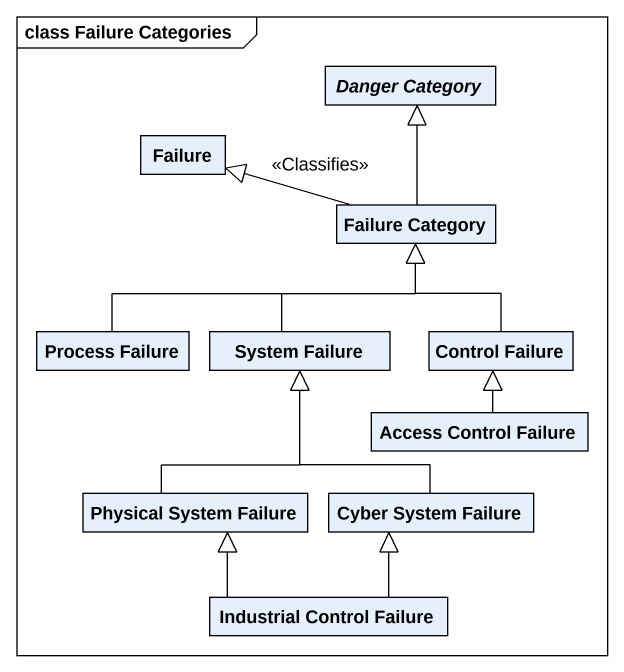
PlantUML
@startuml
mainframe class Failure Categories
hide circle
hide empty members
abstract class "Danger Category" as Danger_Category
class Failure
class "Failure Category" as Failure_Category
class "Process Failure" as Process_Failure
class "System Failure" as System_Failure
class "Control Failure" as Control_Failure
class "Access Control Failure" as Access_Control_Failure
class "Physical System Failure" as Physical_System_Failure
class "Cyber System Failure" as Cyber_System_Failure
class "Industrial Control Failure" as Industrial_Control_Failure
Failure_Category -up-|> Danger_Category
Failure_Category -left-|> Failure : <<Classifies>>
Process_Failure -right-|> Failure_Category
System_Failure -up-|> Failure_Category
Control_Failure -up-|> Failure_Category
Access_Control_Failure -up-|> Control_Failure
Physical_System_Failure -up-|> System_Failure
Cyber_System_Failure -up-|> System_Failure
Industrial_Control_Failure -up-|> Physical_System_Failure
Industrial_Control_Failure -up-|> Cyber_System_Failure
@enduml
